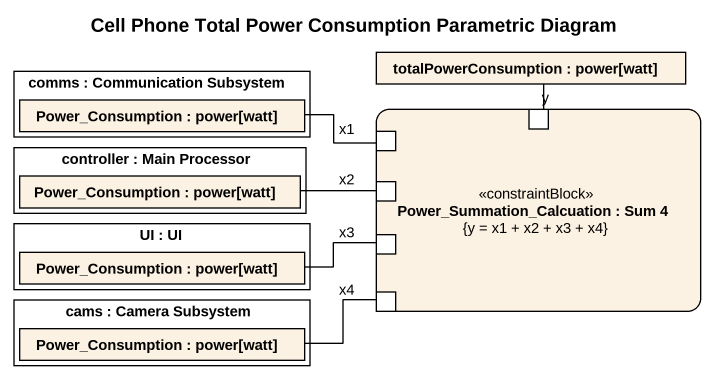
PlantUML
@startuml
title Cell Phone Total Power Consumption Parametric Diagram
rectangle "comms : Communication Subsystem" as comms {
  rectangle "Power_Consumption : power[watt]" as Power_Consumption
}
rectangle "totalPowerConsumption : power[watt]" as totalPowerConsumption
rectangle "controller : Main Processor" as controller {
  rectangle "Power_Consumption : power[watt]" as Power_Consumption_2
}
rectangle "Power_Summation_Calcuation : Sum 4\n{y = x1 + x2 + x3 + x4}" as Power_Summation_Calcuation <<constraintBlock>> {
  port x1
  port y
  port x2
  port x3
  port x4
}
rectangle "UI : UI" as UI {
  rectangle "Power_Consumption : power[watt]" as Power_Consumption_3
}
rectangle "cams : Camera Subsystem" as cams {
  rectangle "Power_Consumption : power[watt]" as Power_Consumption_4
}
Power_Consumption -right- x1
totalPowerConsumption -- y
Power_Consumption_2 -right- x2
Power_Consumption_3 -right- x3
Power_Consumption_4 -right- x4
@enduml
